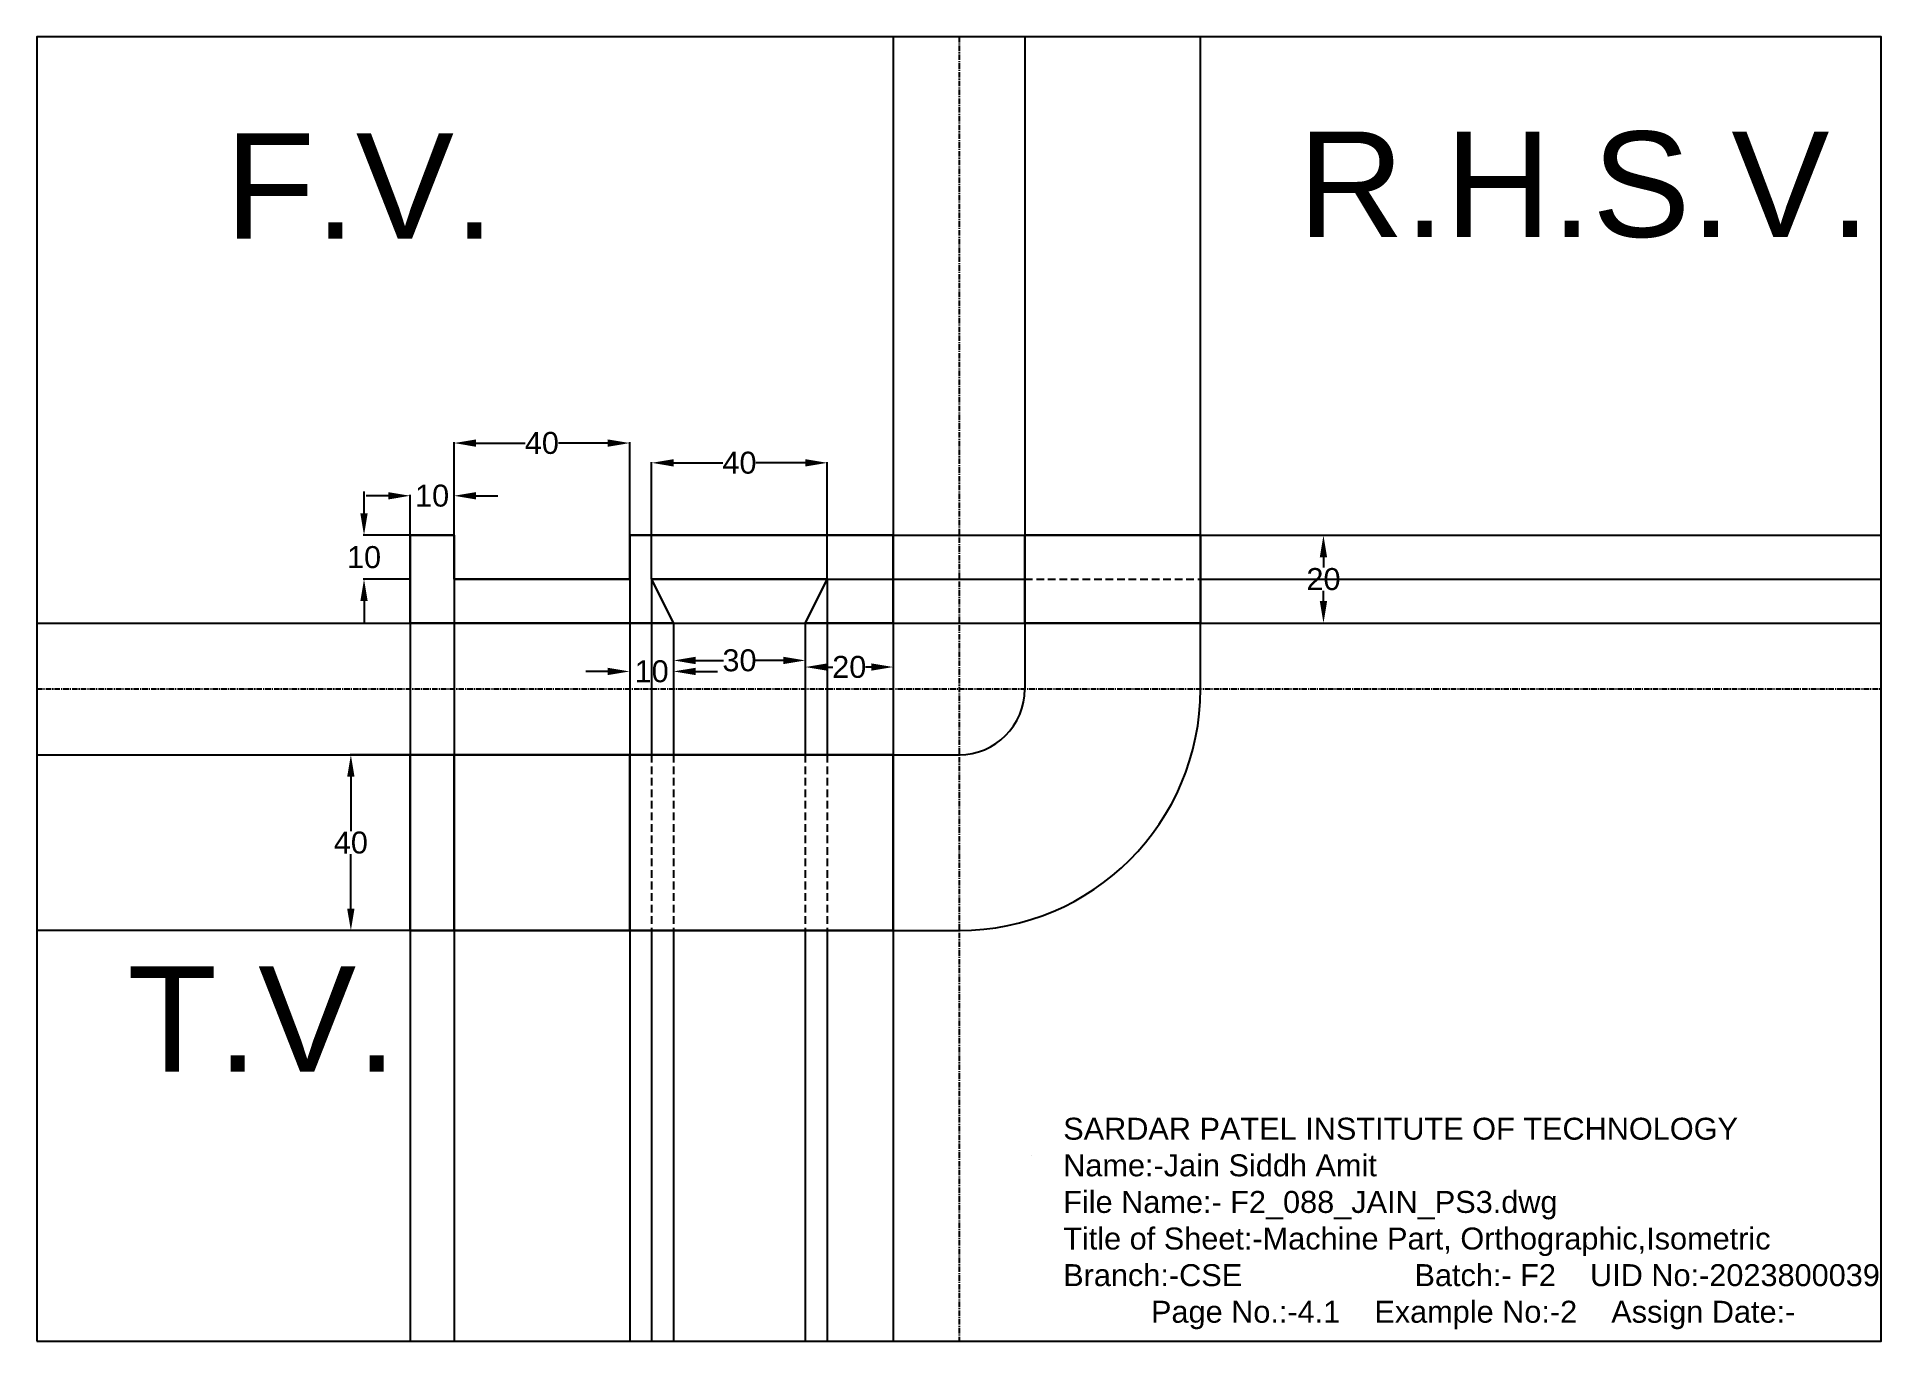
# Model space of a CAD drawing. Header units: millimetres. Extents: x -27 to 393, y 33 to 330.
import ezdxf

# ---------------------------------------------------------------- set-up
doc = ezdxf.new("R2010")
doc.units = ezdxf.units.MM
doc.header["$MEASUREMENT"] = 0
doc.header["$PDMODE"] = 35
doc.header["$PDSIZE"] = 3
doc.linetypes.add('CENTER', pattern=[2, 1.25, -0.25, 0.25, -0.25])
doc.linetypes.add('HIDDEN', pattern=[0.375, 0.25, -0.125])
for name, color, linetype in [('CENTER', 2, 'CENTER'), ('DIMENSION', 4, 'Continuous'), ('PROJECTION', 80, 'Continuous'), ('TEXT', 7, 'Continuous')]:
    doc.layers.add(name, color=color, linetype=linetype)
doc.layers.add('HIDDEN', color=7, linetype='HIDDEN', lineweight=30)
doc.layers.add('OBJECT', color=7, linetype='Continuous', lineweight=30)
doc.styles.get("Standard").update_dxf_attribs({"font": 'arial.ttf'})
doc.dimstyles.get("Standard").update_dxf_attribs({"dimtxt": 5, "dimasz": 5, "dimexe": 0.18, "dimexo": 0.0625, "dimgap": 0.09, "dimtad": 0, "dimtih": 1, "dimtoh": 1, "dimdec": 0, "dimzin": 0, "dimdsep": 46, "dimtxsty": 'Standard', "dimcen": 0.09, "dimclrd": 256, "dimclre": 256, "dimadec": 0, "dimazin": 0, "dimtfac": 1, "dimtdec": 0, "dimtofl": 0, "dimtmove": 0, "dimatfit": 3, "dimfxl": 1, "dimtolj": 1, "dimtzin": 0, "dimlwd": -1, "dimarcsym": 0})

# ---------------------------------------------------------------- blocks, each defined once
blk = doc.blocks.new('*D1')
at = {"layer": 'Defpoints', "color": 0, "transparency": 16777216}
for p in [(68.47, 225.32), (58.47, 216.32), (68.47, 216.32)]:
    blk.add_point(p, dxfattribs=at)
at = {"layer": 'DIMENSION', "transparency": 16777216}
for p, q in [((53.47, 225.32), (48.47, 225.32)), ((73.47, 225.32), (78.47, 225.32))]:
    blk.add_line(p, q, dxfattribs=at)
at = {"layer": 'DIMENSION', "lineweight": -2, "transparency": 16777216}
for p, q in [((58.47, 216.38), (58.47, 225.5)), ((68.47, 216.38), (68.47, 225.5))]:
    blk.add_line(p, q, dxfattribs=at)
at = {"layer": 'DIMENSION', "transparency": 16777216}
for points in [[(53.47, 226.15), (53.47, 224.48), (58.47, 225.32)], [(73.47, 226.15), (73.47, 224.48), (68.47, 225.32)]]:
    blk.add_solid(points, dxfattribs=at)
at = {"layer": 'DIMENSION', "color": 0, "transparency": 16777216, "insert": (63.47, 225.32), "char_height": 5, "attachment_point": 5}
blk.add_mtext('\\A1;10', dxfattribs=at)
blk = doc.blocks.new('*D2')
at = {"layer": 'Defpoints', "color": 0, "transparency": 16777216}
for p in [(153.47, 232.82), (113.47, 206.32), (153.47, 206.32)]:
    blk.add_point(p, dxfattribs=at)
at = {"layer": 'DIMENSION', "lineweight": -2, "transparency": 16777216}
for p, q in [((113.47, 206.38), (113.47, 233)), ((153.47, 206.38), (153.47, 233))]:
    blk.add_line(p, q, dxfattribs=at)
at = {"layer": 'DIMENSION', "transparency": 16777216}
for p, q in [((118.47, 232.82), (129.7, 232.82)), ((148.47, 232.82), (137.23, 232.82))]:
    blk.add_line(p, q, dxfattribs=at)
for points in [[(118.47, 233.65), (118.47, 231.98), (113.47, 232.82)], [(148.47, 233.65), (148.47, 231.98), (153.47, 232.82)]]:
    blk.add_solid(points, dxfattribs=at)
at = {"layer": 'DIMENSION', "color": 0, "transparency": 16777216, "insert": (133.47, 232.82), "char_height": 5, "attachment_point": 5}
blk.add_mtext('\\A1;40', dxfattribs=at)
blk = doc.blocks.new('*D3')
at = {"layer": 'Defpoints', "color": 0, "transparency": 16777216}
for p in [(58.47, 166.32), (44.97, 126.32), (58.47, 126.32)]:
    blk.add_point(p, dxfattribs=at)
at = {"layer": 'DIMENSION', "lineweight": -2, "transparency": 16777216}
for p, q in [((58.41, 166.32), (44.79, 166.32)), ((58.41, 126.32), (44.79, 126.32))]:
    blk.add_line(p, q, dxfattribs=at)
at = {"layer": 'DIMENSION', "transparency": 16777216}
for p, q in [((44.97, 161.32), (44.97, 148.96)), ((44.97, 131.32), (44.97, 143.67))]:
    blk.add_line(p, q, dxfattribs=at)
for points in [[(44.13, 161.32), (45.8, 161.32), (44.97, 166.32)], [(44.13, 131.32), (45.8, 131.32), (44.97, 126.32)]]:
    blk.add_solid(points, dxfattribs=at)
at = {"layer": 'DIMENSION', "color": 0, "transparency": 16777216, "insert": (44.97, 146.32), "char_height": 5, "attachment_point": 5}
blk.add_mtext('\\A1;40', dxfattribs=at)
blk = doc.blocks.new('*D4')
at = {"layer": 'Defpoints', "color": 0, "transparency": 16777216}
for p in [(238.47, 216.32), (238.47, 196.32), (266.47, 196.32)]:
    blk.add_point(p, dxfattribs=at)
at = {"layer": 'DIMENSION', "lineweight": -2, "transparency": 16777216}
for p, q in [((238.53, 216.32), (266.65, 216.32)), ((238.53, 196.32), (266.65, 196.32))]:
    blk.add_line(p, q, dxfattribs=at)
at = {"layer": 'DIMENSION', "transparency": 16777216}
for p, q in [((266.47, 211.32), (266.47, 208.96)), ((266.47, 201.32), (266.47, 203.67))]:
    blk.add_line(p, q, dxfattribs=at)
for points in [[(265.63, 211.32), (267.3, 211.32), (266.47, 216.32)], [(265.63, 201.32), (267.3, 201.32), (266.47, 196.32)]]:
    blk.add_solid(points, dxfattribs=at)
at = {"layer": 'DIMENSION', "color": 0, "transparency": 16777216, "insert": (266.47, 206.32), "char_height": 5, "attachment_point": 5}
blk.add_mtext('\\A1;20', dxfattribs=at)
blk = doc.blocks.new('*D5')
at = {"layer": 'Defpoints', "color": 0, "transparency": 16777216}
for p in [(148.47, 196.32), (168.47, 196.32), (148.47, 186.32)]:
    blk.add_point(p, dxfattribs=at)
at = {"layer": 'DIMENSION', "lineweight": -2, "transparency": 16777216}
for p, q in [((148.47, 196.25), (148.47, 186.14)), ((168.47, 196.25), (168.47, 186.14))]:
    blk.add_line(p, q, dxfattribs=at)
at = {"layer": 'DIMENSION', "transparency": 16777216}
for p, q in [((153.47, 186.32), (154.76, 186.32)), ((163.47, 186.32), (162.17, 186.32))]:
    blk.add_line(p, q, dxfattribs=at)
for points in [[(153.47, 187.15), (153.47, 185.48), (148.47, 186.32)], [(163.47, 187.15), (163.47, 185.48), (168.47, 186.32)]]:
    blk.add_solid(points, dxfattribs=at)
at = {"layer": 'DIMENSION', "color": 0, "transparency": 16777216, "insert": (158.47, 186.32), "char_height": 5, "attachment_point": 5}
blk.add_mtext('\\A1;20', dxfattribs=at)
blk = doc.blocks.new('*D6')
at = {"layer": 'Defpoints', "color": 0, "transparency": 16777216}
for p in [(118.47, 196.32), (148.47, 196.32), (118.47, 187.82)]:
    blk.add_point(p, dxfattribs=at)
at = {"layer": 'DIMENSION', "lineweight": -2, "transparency": 16777216}
for p, q in [((118.47, 196.25), (118.47, 187.64)), ((148.47, 196.25), (148.47, 187.64))]:
    blk.add_line(p, q, dxfattribs=at)
at = {"layer": 'DIMENSION', "transparency": 16777216}
for p, q in [((123.47, 187.82), (129.81, 187.82)), ((143.47, 187.82), (137.13, 187.82))]:
    blk.add_line(p, q, dxfattribs=at)
for points in [[(123.47, 188.65), (123.47, 186.98), (118.47, 187.82)], [(143.47, 188.65), (143.47, 186.98), (148.47, 187.82)]]:
    blk.add_solid(points, dxfattribs=at)
at = {"layer": 'DIMENSION', "color": 0, "transparency": 16777216, "insert": (133.47, 187.82), "char_height": 5, "attachment_point": 5}
blk.add_mtext('\\A1;30', dxfattribs=at)
blk = doc.blocks.new('*D7')
at = {"layer": 'Defpoints', "color": 0, "transparency": 16777216}
for p in [(108.47, 196.32), (118.47, 196.32), (108.47, 185.32)]:
    blk.add_point(p, dxfattribs=at)
at = {"layer": 'DIMENSION', "lineweight": -2, "transparency": 16777216}
for p, q in [((108.47, 196.25), (108.47, 185.14)), ((118.47, 196.25), (118.47, 185.14))]:
    blk.add_line(p, q, dxfattribs=at)
at = {"layer": 'DIMENSION', "transparency": 16777216}
for p, q in [((103.47, 185.32), (98.47, 185.32)), ((123.47, 185.32), (128.47, 185.32))]:
    blk.add_line(p, q, dxfattribs=at)
for points in [[(103.47, 186.15), (103.47, 184.48), (108.47, 185.32)], [(123.47, 186.15), (123.47, 184.48), (118.47, 185.32)]]:
    blk.add_solid(points, dxfattribs=at)
at = {"layer": 'DIMENSION', "color": 0, "transparency": 16777216, "insert": (113.47, 185.32), "char_height": 5, "attachment_point": 5}
blk.add_mtext('\\A1;10', dxfattribs=at)
blk = doc.blocks.new('*D8')
at = {"layer": 'Defpoints', "color": 0, "transparency": 16777216}
for p in [(58.47, 216.32), (47.97, 206.32), (58.47, 206.32)]:
    blk.add_point(p, dxfattribs=at)
at = {"layer": 'DIMENSION', "transparency": 16777216}
for p, q in [((47.97, 221.32), (47.97, 226.32)), ((47.97, 201.32), (47.97, 196.32))]:
    blk.add_line(p, q, dxfattribs=at)
at = {"layer": 'DIMENSION', "lineweight": -2, "transparency": 16777216}
for p, q in [((58.41, 216.32), (47.79, 216.32)), ((58.41, 206.32), (47.79, 206.32))]:
    blk.add_line(p, q, dxfattribs=at)
at = {"layer": 'DIMENSION', "transparency": 16777216}
for points in [[(47.13, 221.32), (48.8, 221.32), (47.97, 216.32)], [(47.13, 201.32), (48.8, 201.32), (47.97, 206.32)]]:
    blk.add_solid(points, dxfattribs=at)
at = {"layer": 'DIMENSION', "color": 0, "transparency": 16777216, "insert": (47.97, 211.32), "char_height": 5, "attachment_point": 5}
blk.add_mtext('\\A1;10', dxfattribs=at)
blk = doc.blocks.new('*D9')
at = {"layer": 'Defpoints', "color": 0, "transparency": 16777216}
for p in [(108.47, 237.32), (68.47, 206.32), (108.47, 206.32)]:
    blk.add_point(p, dxfattribs=at)
at = {"layer": 'DIMENSION', "lineweight": -2, "transparency": 16777216}
for p, q in [((68.47, 206.38), (68.47, 237.5)), ((108.47, 206.38), (108.47, 237.5))]:
    blk.add_line(p, q, dxfattribs=at)
at = {"layer": 'DIMENSION', "transparency": 16777216}
for p, q in [((73.47, 237.32), (84.7, 237.32)), ((103.47, 237.32), (92.23, 237.32))]:
    blk.add_line(p, q, dxfattribs=at)
for points in [[(73.47, 238.15), (73.47, 236.48), (68.47, 237.32)], [(103.47, 238.15), (103.47, 236.48), (108.47, 237.32)]]:
    blk.add_solid(points, dxfattribs=at)
at = {"layer": 'DIMENSION', "color": 0, "transparency": 16777216, "insert": (88.47, 237.32), "char_height": 5, "attachment_point": 5}
blk.add_mtext('\\A1;40', dxfattribs=at)

msp = doc.modelspace()

# ---------------------------------------------------------------- linework, layer by layer
at = {"layer": 'CENTER'}
for p, q in [((183.47, 329.82), (183.47, 32.82)), ((-26.53, 181.32), (393.47, 181.32))]:
    msp.add_line(p, q, dxfattribs=at)
at = {"layer": 'Defpoints'}
msp.add_lwpolyline([(-26.53, 32.82), (393.47, 32.82), (393.47, 329.82), (-26.53, 329.82)], close=True, dxfattribs=at)
at = {"layer": 'HIDDEN', "lineweight": -3, "ltscale": 7}
for p, q in [((198.47, 206.32), (238.47, 206.32)), ((113.47, 166.32), (113.47, 126.32)), ((118.47, 166.32), (118.47, 126.32)), ((148.47, 166.32), (148.47, 126.32)), ((153.47, 166.32), (153.47, 126.32))]:
    msp.add_line(p, q, dxfattribs=at)
at = {"layer": 'OBJECT'}
for p, q in [((68.47, 216.32), (58.47, 216.32)), ((58.47, 216.32), (58.47, 196.32)), ((68.47, 206.32), (68.47, 216.32)), ((168.47, 216.32), (108.47, 216.32)), ((108.47, 216.32), (108.47, 206.32)), ((168.47, 196.32), (168.47, 216.32)), ((198.47, 216.32), (198.47, 196.32)), ((238.47, 216.32), (198.47, 216.32)), ((238.47, 196.32), (238.47, 216.32)), ((108.47, 206.32), (68.47, 206.32)), ((113.47, 206.32), (118.47, 196.32)), ((113.47, 206.32), (153.47, 206.32)), ((153.47, 206.32), (148.47, 196.32)), ((58.47, 196.32), (118.47, 196.32)), ((168.47, 196.32), (148.47, 196.32)), ((198.47, 196.32), (238.47, 196.32)), ((58.47, 166.32), (168.47, 166.32)), ((58.47, 126.32), (58.47, 166.32)), ((68.47, 166.32), (68.47, 126.32)), ((108.47, 166.32), (108.47, 126.32)), ((168.47, 166.32), (168.47, 126.32)), ((168.47, 126.32), (58.47, 126.32))]:
    msp.add_line(p, q, dxfattribs=at)
at = {"layer": 'PROJECTION'}
for p, q in [((168.47, 329.82), (168.47, 32.82)), ((198.47, 329.82), (198.47, 181.32)), ((238.47, 181.32), (238.47, 329.82)), ((168.47, 216.32), (393.47, 216.32)), ((68.47, 206.32), (68.47, 32.82)), ((108.47, 206.32), (108.47, 32.82)), ((113.47, 206.32), (113.47, 166.32)), ((153.47, 206.32), (198.47, 206.32)), ((153.47, 206.32), (153.47, 166.32)), ((238.47, 206.32), (393.47, 206.32)), ((-26.53, 196.32), (393.47, 196.32)), ((58.47, 196.32), (58.47, 32.82)), ((118.47, 196.32), (118.47, 166.32)), ((148.47, 196.32), (148.47, 166.32)), ((-26.53, 166.32), (183.47, 166.32)), ((58.47, 126.32), (-26.53, 126.32)), ((113.47, 126.32), (113.47, 32.82)), ((118.47, 126.32), (118.47, 32.82)), ((148.47, 126.32), (148.47, 32.82)), ((153.47, 126.32), (153.47, 32.82)), ((168.47, 126.32), (183.47, 126.32)), ((200, 75), (200, 75))]:
    msp.add_line(p, q, dxfattribs=at)
for radius in [15, 55]:
    msp.add_arc((183.47, 181.32), radius, 270, 0, dxfattribs=at)

# ---------------------------------------------------------------- texts
at = {"layer": 'Defpoints', "insert": (207.2, 83.68), "char_height": 5, "width": 199.8581, "attachment_point": 1}
msp.add_mtext('SARDAR PATEL INSTITUTE OF TECHNOLOGY\\PName:-Jain Siddh Amit\\PFile Name:- F2_088_JAIN_PS3.dwg\\PTitle of Sheet:-Machine Part, Orthographic,Isometric\\PBranch:-CSE^I^IBatch:- F2    UID No:-2023800039^IPage No.:-4.1    Example No:-2    Assign Date:-', dxfattribs=at)
at = {"layer": 'TEXT'}
for s, p in [('F.V.', (16.31, 283.87)), ('R.H.S.V.', (260.63, 284.27)), ('T.V.', (-5.95, 94.2))]:
    msp.add_text(s, height=24, dxfattribs=at).set_placement(p)

# ---------------------------------------------------------------- dimensions: what is measured, and where the dimension line sits
at = {"layer": 'DIMENSION'}
for base, p1, p2, picture, middle in [((108.47, 237.32), (68.47, 206.32), (108.47, 206.32), '*D9', (88.47, 237.32)), ((153.47, 232.82), (113.47, 206.32), (153.47, 206.32), '*D2', (133.47, 232.82)), ((68.47, 225.32), (58.47, 216.32), (68.47, 216.32), '*D1', (63.47, 225.32)), ((108.47, 185.32), (118.47, 196.32), (108.47, 196.32), '*D7', (113.47, 185.32)), ((118.47, 187.82), (148.47, 196.32), (118.47, 196.32), '*D6', (133.47, 187.82)), ((148.47, 186.32), (168.47, 196.32), (148.47, 196.32), '*D5', (158.47, 186.32))]:
    dim = msp.add_linear_dim(base=base, p1=p1, p2=p2, dimstyle='Standard', dxfattribs=at)
    dim.commit()
    dim.dimension.update_dxf_attribs({"geometry": picture, "text_midpoint": middle})
dim = msp.add_linear_dim(base=(47.97, 206.32), p1=(58.47, 216.32), p2=(58.47, 206.32), angle=90, dimstyle='Standard', dxfattribs=at)
dim.commit()
dim.dimension.update_dxf_attribs({"geometry": '*D8', "text_midpoint": (47.97, 211.32), "dimtype": 160})
for base, p1, p2, picture, middle in [((266.47, 196.32), (238.47, 216.32), (238.47, 196.32), '*D4', (266.47, 206.32)), ((44.97, 126.32), (58.47, 166.32), (58.47, 126.32), '*D3', (44.97, 146.32))]:
    dim = msp.add_linear_dim(base=base, p1=p1, p2=p2, angle=90, dimstyle='Standard', dxfattribs=at)
    dim.commit()
    dim.dimension.update_dxf_attribs({"geometry": picture, "text_midpoint": middle})

doc.saveas('drawing.dxf')
